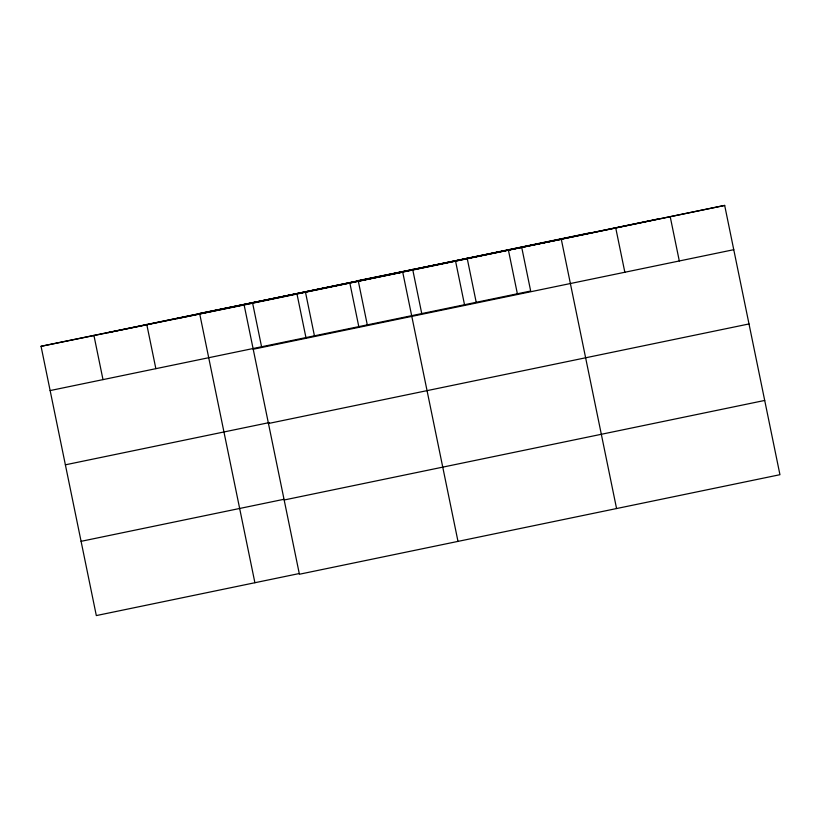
<?xml version="1.0" encoding="UTF-8"?>
<svg xmlns="http://www.w3.org/2000/svg" width="821" height="821" viewBox="0 0 821 821"><rect width="100%" height="100%" fill="white"/><g stroke="black" fill="none" stroke-linecap="round" stroke-linejoin="round"><path stroke-width="1.23" d="M299.152 573.561L96.324 615.576L41.05 346.298L724.676 205.424L779.95 474.702L299.408 574.238L244.135 304.971L724.676 205.424M108.074 332.659L588.606 233.113M177.12 318.61L657.662 219.063M50.132 390.57L530.674 291.024L521.592 246.762M253.227 349.233L733.758 249.687M65.382 464.819L269.442 422.548M268.467 423.492L749.009 323.946M81.084 541.326L283.912 499.301M284.169 499.989L764.71 400.443M41.05 346.298L244.135 304.971M670.213 216.703L679.306 260.975M615.75 227.992L624.843 272.254M616.571 508.548L561.297 239.27L358.202 280.608L367.295 324.87M508.435 250.22L517.517 294.482M467.128 258.04L476.211 302.302M455.573 261.17L464.665 305.433M412.665 269.319L421.748 313.581M457.995 541.388L402.721 272.12L199.626 313.448L254.9 582.725M349.859 283.071L358.941 327.333M305.35 291.547L314.433 335.82M296.997 294.021L306.089 338.283M252.488 302.497L261.571 346.77M146.764 324.398L155.857 368.67M93.912 335.348L102.994 379.62"/></g></svg>
